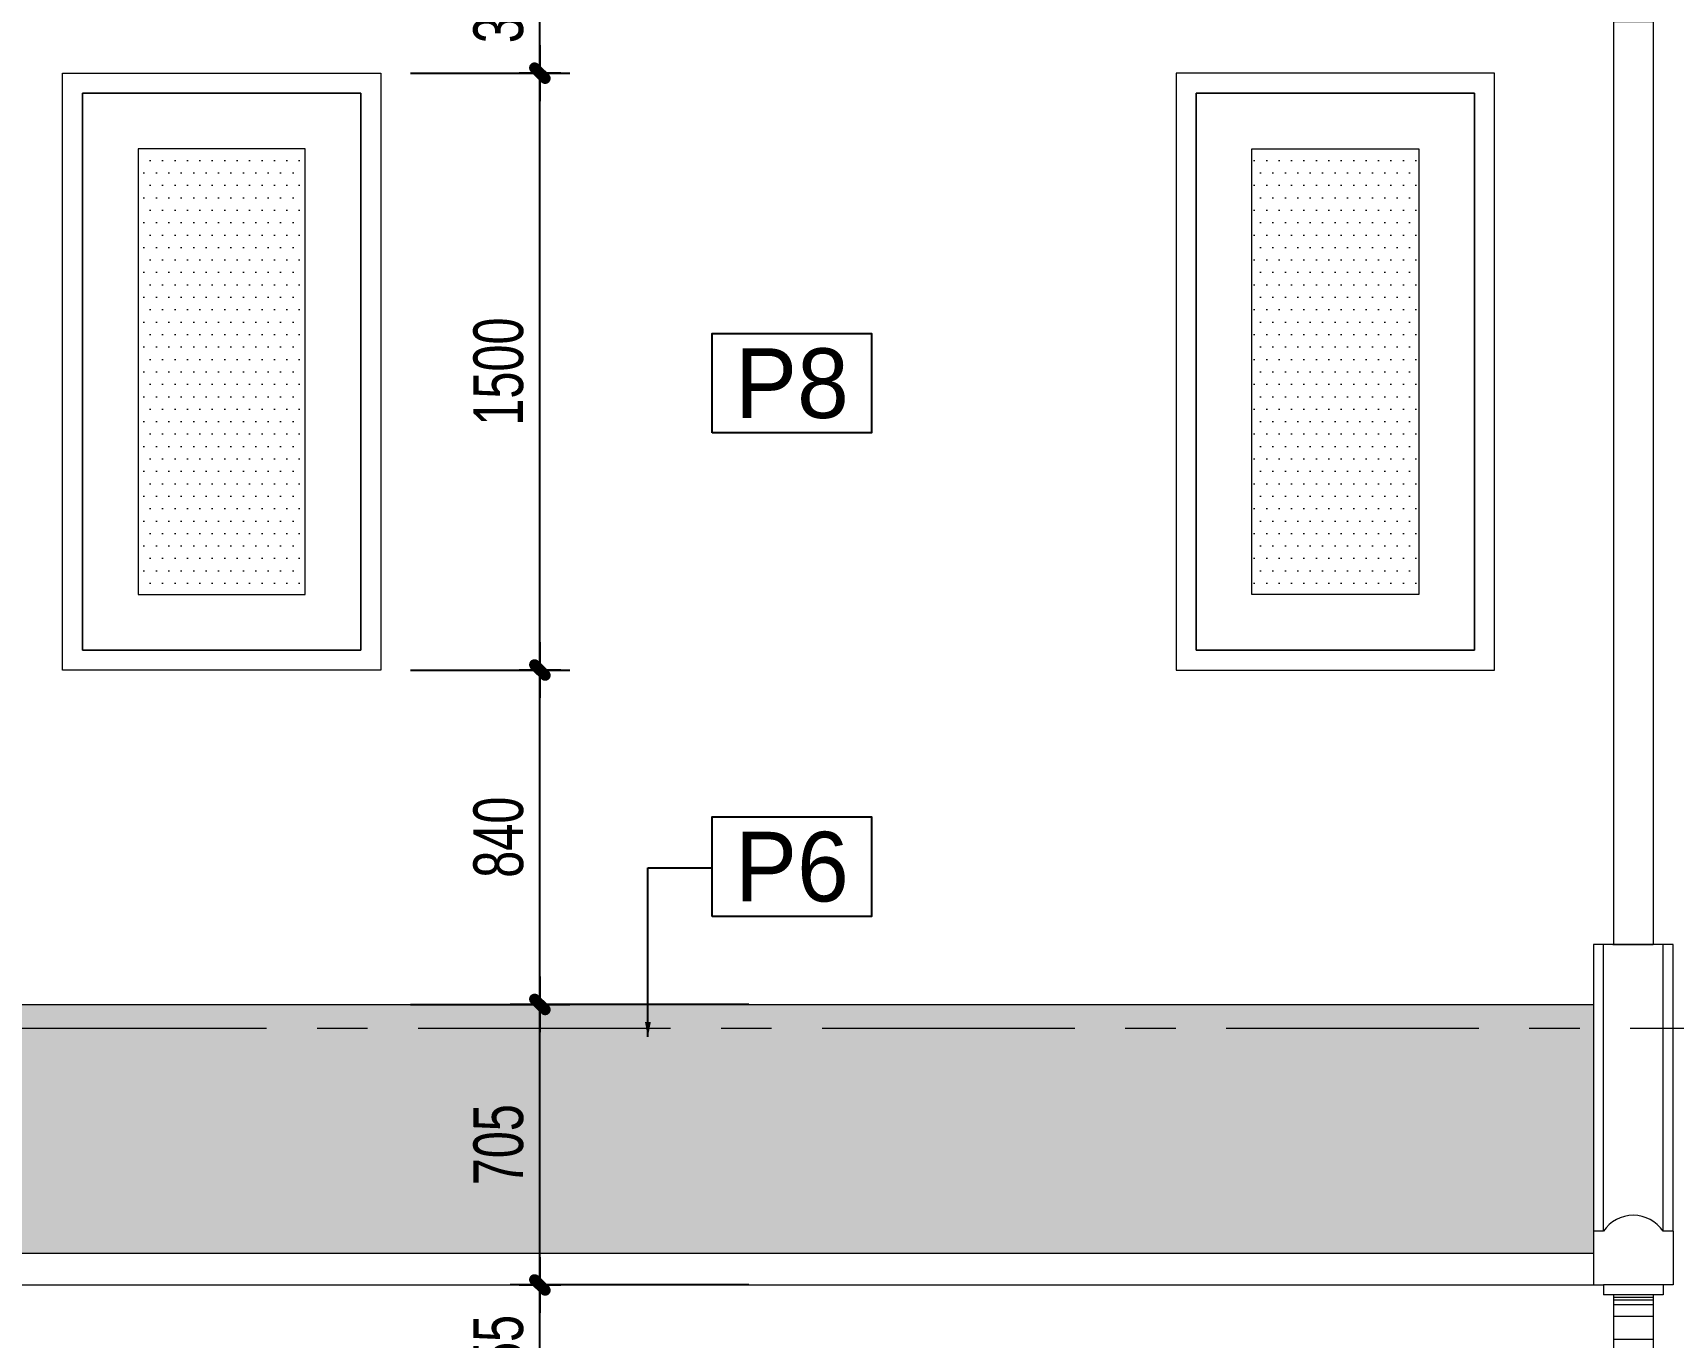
# Model space of a CAD drawing. Header units: inches. Extents: x 88947 to 296847, y 35049 to 161062.
# Drawn here: x 189379 to 193504, y 108451 to 111729 of the extents above; entities that cross this region are included whole.
import ezdxf
from ezdxf.enums import TextEntityAlignment as Align
from ezdxf.xclip import XClip

# ---------------------------------------------------------------- set-up
doc = ezdxf.new("R2010")
doc.units = ezdxf.units.IN
doc.header["$MEASUREMENT"] = 0
doc.header["$XCLIPFRAME"] = 0
doc.header["$PDMODE"] = 1
doc.linetypes.add('ACAD_ISO03W100', pattern=[30, 12, -18])
doc.linetypes.add('CENTER', pattern=[50.8, 31.75, -6.35, 6.35, -6.35])
for name, color, linetype, lineweight in [('A-Dims', 145, 'Continuous', 25), ('CUA', 42, 'Continuous', 20), ('DIM', 7, 'Continuous', 25), ('HACTH', 8, 'Continuous', 5), ('KHUNG 1', 6, 'Continuous', 70), ('KY HIEU', 4, 'Continuous', 25), ('NTHAY2', 51, 'Continuous', 25), ('THAY', 3, 'Continuous', 18), ('TRUC', 252, 'ACAD_ISO03W100', 13)]:
    doc.layers.add(name, color=color, linetype=linetype, lineweight=lineweight)
doc.styles.add('FRANKO', font='VFRANKO.TTF')
doc.styles.add('VNI-HELVE-CONDENSE', font='VNARIAL.TTF', dxfattribs={"width": 0.7})
doc.dimstyles.new('TAS-100', dxfattribs={"dimscale": 50, "dimtxt": 2.5, "dimasz": 0.7, "dimexe": 1.5, "dimexo": 1.5, "dimgap": 0.8, "dimtad": 1, "dimdec": 0, "dimzin": 3, "dimdsep": 46, "dimtxsty": 'VNI-HELVE-CONDENSE', "dimblk": 'TICK', "dimcen": 2.5, "dimclrt": 71, "dimazin": 2, "dimtfac": 0.75, "dimtdec": 0, "dimtix": 1, "dimtmove": 2, "dimatfit": 2, "dimldrblk": 'TICK123', "dimfxl": 1.5, "dimtolj": 1, "dimtzin": 0, "dimarcsym": 0})
doc.dimstyles.new('TAS-50', dxfattribs={"dimscale": 25, "dimtxt": 2.5, "dimasz": 0.7, "dimexe": 1.5, "dimexo": 1.5, "dimgap": 0.8, "dimtad": 1, "dimdec": 0, "dimzin": 3, "dimdsep": 46, "dimtxsty": 'VNI-HELVE-CONDENSE', "dimblk": 'TICK', "dimcen": 2.5, "dimclrt": 71, "dimazin": 2, "dimtfac": 0.75, "dimtdec": 0, "dimtix": 1, "dimtmove": 2, "dimatfit": 2, "dimldrblk": 'TICK123', "dimfxl": 1.5, "dimtolj": 1, "dimtzin": 0, "dimarcsym": 0})

# ---------------------------------------------------------------- blocks, each defined once
blk = doc.blocks.new('syb-floor')
at = {"linetype": 'Continuous'}
blk.add_lwpolyline([(-4.786, -2.5), (-4.786, 2.5), (3.216, 2.5), (3.216, -2.5)], close=True, dxfattribs=at)
blk.add_attdef('SYB-FLOOR', text='', height=2.5, dxfattribs=at).set_placement((-0.785, 0), align=Align.MIDDLE_CENTER)
blk = doc.blocks.new('TICK')
at = {"layer": 'A-Dims', "color": 1}
for p, q in [((0, 1.5), (0, -1.5)), ((-2, 0), (2, 0))]:
    blk.add_line(p, q, dxfattribs=at)
at = {"layer": 'A-Dims', "color": 1, "const_width": 0.788}
blk.add_lwpolyline([(-0.33, -0.35), (0.38, 0.38)], dxfattribs=at)
at = {"layer": 'A-Dims', "color": 1, "const_width": 0.394}
for points in [[(0.24, 0.52, -0.414214), (0.52, 0.52, -1)], [(0.52, 0.52, -0.414214), (0.52, 0.24, -1)], [(-0.47, -0.21, 0.414214), (-0.47, -0.49, 1)], [(-0.47, -0.49, 0.414214), (-0.19, -0.49, 1)]]:
    blk.add_lwpolyline(points, format="xyb", dxfattribs=at)
blk = doc.blocks.new('TICK123')
at = {"layer": 'A-Dims', "color": 1}
blk.add_lwpolyline([(0.05, 0, 0, 0.84, 0), (-2.11, 0, 8.4, 8.4, 0)], format="xyseb", dxfattribs=at)
blk = doc.blocks.new('*D2932')
at = {"layer": 'Defpoints', "color": 0}
for p in [(190654.3, 108582.6), (191254.3, 108582.6), (191254.3, 108228.1)]:
    blk.add_point(p, dxfattribs=at)
at = {"layer": 'DIM', "color": 0, "lineweight": -2}
for p, q in [((191179.3, 108582.6), (190579.3, 108582.6)), ((190654.3, 108263.1), (190654.3, 108547.6)), ((191179.3, 108228.1), (190579.3, 108228.1))]:
    blk.add_line(p, q, dxfattribs=at)
at = {"layer": 'DIM', "color": 0, "lineweight": -2, "xscale": 35, "yscale": 35, "zscale": 35}
for p, rotation in [((190654.3, 108582.6), 90), ((190654.3, 108228.1), 270)]:
    blk.add_blockref('TICK', p, dxfattribs=dict(at, rotation=rotation))
at = {"layer": 'DIM', "color": 71, "insert": (190550.4, 108405.4), "char_height": 125, "attachment_point": 5, "rotation": 90, "style": 'VNI-HELVE-CONDENSE'}
blk.add_mtext('\\A1;355', dxfattribs=at)
blk = doc.blocks.new('*D2829')
at = {"layer": 'Defpoints', "color": 0}
for p in [(190654.3, 109287.6), (191254.3, 109287.6), (191254.3, 108582.6)]:
    blk.add_point(p, dxfattribs=at)
at = {"layer": 'DIM', "color": 0, "lineweight": -2}
for p, q in [((191179.3, 109287.6), (190579.3, 109287.6)), ((190654.3, 108617.6), (190654.3, 109252.6)), ((191179.3, 108582.6), (190579.3, 108582.6))]:
    blk.add_line(p, q, dxfattribs=at)
at = {"layer": 'DIM', "color": 0, "lineweight": -2, "xscale": 35, "yscale": 35, "zscale": 35}
for p, rotation in [((190654.3, 109287.6), 90), ((190654.3, 108582.6), 270)]:
    blk.add_blockref('TICK', p, dxfattribs=dict(at, rotation=rotation))
at = {"layer": 'DIM', "color": 71, "insert": (190550.5, 108935.1), "char_height": 125, "attachment_point": 5, "rotation": 90, "style": 'VNI-HELVE-CONDENSE'}
blk.add_mtext('\\A1;705', dxfattribs=at)
blk = doc.blocks.new('*D2830')
at = {"layer": 'Defpoints', "color": 0}
for p in [(190254.3, 110128.1), (190654.3, 110128.1), (190254.3, 109287.6)]:
    blk.add_point(p, dxfattribs=at)
at = {"layer": 'DIM', "color": 0, "lineweight": -2}
for p, q in [((190329.3, 110128.1), (190729.3, 110128.1)), ((190654.3, 109322.6), (190654.3, 110093.1)), ((190329.3, 109287.6), (190729.3, 109287.6))]:
    blk.add_line(p, q, dxfattribs=at)
at = {"layer": 'DIM', "color": 0, "lineweight": -2, "xscale": 35, "yscale": 35, "zscale": 35}
for p, rotation in [((190654.3, 110128.1), 90), ((190654.3, 109287.6), 270)]:
    blk.add_blockref('TICK', p, dxfattribs=dict(at, rotation=rotation))
at = {"layer": 'DIM', "color": 71, "insert": (190550.5, 109707.9), "char_height": 125, "attachment_point": 5, "rotation": 90, "style": 'VNI-HELVE-CONDENSE'}
blk.add_mtext('\\A1;840', dxfattribs=at)
blk = doc.blocks.new('*D2831')
at = {"layer": 'Defpoints', "color": 0}
for p in [(190254.3, 111628.1), (190654.3, 111628.1), (190254.3, 110128.1)]:
    blk.add_point(p, dxfattribs=at)
at = {"layer": 'DIM', "color": 0, "lineweight": -2}
for p, q in [((190329.3, 111628.1), (190729.3, 111628.1)), ((190654.3, 110163.1), (190654.3, 111593.1)), ((190329.3, 110128.1), (190729.3, 110128.1))]:
    blk.add_line(p, q, dxfattribs=at)
at = {"layer": 'DIM', "color": 0, "lineweight": -2, "xscale": 35, "yscale": 35, "zscale": 35}
for p, rotation in [((190654.3, 111628.1), 90), ((190654.3, 110128.1), 270)]:
    blk.add_blockref('TICK', p, dxfattribs=dict(at, rotation=rotation))
at = {"layer": 'DIM', "color": 71, "insert": (190550.5, 110878.1), "char_height": 125, "attachment_point": 5, "rotation": 90, "style": 'VNI-HELVE-CONDENSE'}
blk.add_mtext('\\A1;1500', dxfattribs=at)
blk = doc.blocks.new('*D2933')
at = {"layer": 'Defpoints', "color": 0}
for p in [(190367.3, 111982.6), (190654.3, 111982.6), (190254.3, 111628.1)]:
    blk.add_point(p, dxfattribs=at)
at = {"layer": 'DIM', "color": 0, "lineweight": -2}
for p, q in [((190442.3, 111982.6), (190729.3, 111982.6)), ((190654.3, 111663.1), (190654.3, 111947.6)), ((190329.3, 111628.1), (190729.3, 111628.1))]:
    blk.add_line(p, q, dxfattribs=at)
at = {"layer": 'DIM', "color": 0, "lineweight": -2, "xscale": 35, "yscale": 35, "zscale": 35}
for p, rotation in [((190654.3, 111982.6), 90), ((190654.3, 111628.1), 270)]:
    blk.add_blockref('TICK', p, dxfattribs=dict(at, rotation=rotation))
at = {"layer": 'DIM', "color": 71, "insert": (190550.4, 111805.4), "char_height": 125, "attachment_point": 5, "rotation": 90, "style": 'VNI-HELVE-CONDENSE'}
blk.add_mtext('\\A1;355', dxfattribs=at)
blk = doc.blocks.new('A$C48464BC3')
at = {"layer": 'HACTH'}
h = blk.add_hatch(dxfattribs=at)
h.set_pattern_fill('DOTS', color=256, scale=500, style=0)
h.set_pattern_definition([(0, (190, 190), (15.625, 31.25), [0, -31.25])])
h.paths.add_polyline_path([(610, 1310), (190, 1310), (190, 190), (610, 190)])
at = {"layer": 'CUA'}
for points in [[(0, 1500), (800, 1500), (800, 0), (0, 0)], [(750, 1450), (50, 1450), (50, 50), (750, 50)], [(750, 1450), (750, 1450), (750, 50), (750, 50)], [(610, 1310), (190, 1310), (190, 190), (610, 190)]]:
    blk.add_lwpolyline(points, close=True, dxfattribs=at)
blk.add_lwpolyline([(750, 1450), (750, 50), (50, 50), (50, 1450), (750, 1450)], dxfattribs=at)
blk = doc.blocks.new('A$C7B57405B')
at = {"layer": 'THAY'}
for p, q in [((1800, 0), (3800, 0)), ((3800, 0), (3800, -60)), ((5600, 0), (4100, 0)), ((4100, 0), (4100, -60)), ((5600, 0), (5600, -60)), ((1800, -50), (3800, -50)), ((1800, -60), (3800, -60)), ((1945, -60), (1945, -100)), ((1975, -60), (1975, -100)), ((2005, -60), (2005, -100)), ((2035, -60), (2035, -100)), ((2065, -60), (2065, -100)), ((2095, -60), (2095, -100)), ((2125, -60), (2125, -100)), ((2155, -60), (2155, -100)), ((2185, -60), (2185, -100)), ((2215, -60), (2215, -100)), ((2245, -60), (2245, -100)), ((2275, -60), (2275, -100)), ((2305, -60), (2305, -100)), ((2335, -60), (2335, -100)), ((2365, -60), (2365, -100)), ((2395, -60), (2395, -100)), ((2425, -60), (2425, -100)), ((2455, -60), (2455, -100)), ((2485, -60), (2485, -100)), ((2515, -60), (2515, -100)), ((2545, -60), (2545, -100)), ((2575, -60), (2575, -100)), ((2605, -60), (2605, -100)), ((2635, -60), (2635, -100)), ((2665, -60), (2665, -100)), ((2695, -60), (2695, -100)), ((2725, -60), (2725, -100)), ((2755, -60), (2755, -100)), ((2785, -60), (2785, -100)), ((2815, -60), (2815, -100)), ((2845, -60), (2845, -100)), ((2875, -60), (2875, -100)), ((2905, -60), (2905, -100)), ((2935, -60), (2935, -100)), ((2965, -60), (2965, -100)), ((2995, -60), (2995, -100)), ((3025, -60), (3025, -100)), ((3055, -60), (3055, -100)), ((3085, -60), (3085, -100)), ((3115, -60), (3115, -100)), ((3145, -60), (3145, -100)), ((3175, -60), (3175, -100)), ((3205, -60), (3205, -100)), ((3235, -60), (3235, -100)), ((3265, -60), (3265, -100)), ((3295, -60), (3295, -100)), ((3325, -60), (3325, -100)), ((3355, -60), (3355, -100)), ((3385, -60), (3385, -100)), ((3415, -60), (3415, -100)), ((3445, -60), (3445, -100)), ((3475, -60), (3475, -100)), ((3505, -60), (3505, -100)), ((3535, -60), (3535, -100)), ((3565, -60), (3565, -100)), ((3595, -60), (3595, -100)), ((3625, -60), (3625, -100)), ((3655, -60), (3655, -100)), ((3685, -60), (3685, -100)), ((3715, -60), (3715, -100)), ((3745, -60), (3745, -100)), ((3775, -60), (3775, -100)), ((5600, -50), (4100, -50)), ((5600, -60), (4100, -60)), ((4115, -60), (4115, -100)), ((4145, -60), (4145, -100)), ((4175, -60), (4175, -100)), ((4205, -60), (4205, -100)), ((4235, -60), (4235, -100)), ((4265, -60), (4265, -100)), ((4295, -60), (4295, -100)), ((4325, -60), (4325, -100)), ((4355, -60), (4355, -100)), ((4385, -60), (4385, -100)), ((4415, -60), (4415, -100)), ((4445, -60), (4445, -100)), ((4475, -60), (4475, -100)), ((4505, -60), (4505, -100)), ((4535, -60), (4535, -100)), ((4565, -60), (4565, -100)), ((4595, -60), (4595, -100)), ((4625, -60), (4625, -100)), ((4655, -60), (4655, -100)), ((4685, -60), (4685, -100)), ((4715, -60), (4715, -100)), ((4745, -60), (4745, -100)), ((4775, -60), (4775, -100)), ((4805, -60), (4805, -100)), ((4835, -60), (4835, -100)), ((4865, -60), (4865, -100)), ((4895, -60), (4895, -100)), ((4925, -60), (4925, -100)), ((4955, -60), (4955, -100)), ((4985, -60), (4985, -100)), ((5015, -60), (5015, -100)), ((5045, -60), (5045, -100)), ((5075, -60), (5075, -100)), ((5105, -60), (5105, -100)), ((5135, -60), (5135, -100)), ((5165, -60), (5165, -100)), ((5195, -60), (5195, -100)), ((5225, -60), (5225, -100)), ((5255, -60), (5255, -100)), ((5285, -60), (5285, -100)), ((5315, -60), (5315, -100)), ((5345, -60), (5345, -100)), ((5375, -60), (5375, -100)), ((5405, -60), (5405, -100)), ((5435, -60), (5435, -100)), ((5465, -60), (5465, -100)), ((5495, -60), (5495, -100)), ((5525, -60), (5525, -100)), ((5555, -60), (5555, -100)), ((5585, -60), (5585, -100)), ((1945, -100), (1975, -100)), ((1945, -105), (1975, -105)), ((1945, -105), (1945, -295)), ((1950, -100), (1950, -105)), ((1970, -100), (1970, -105)), ((1975, -105), (1975, -295)), ((2005, -100), (2035, -100)), ((2005, -105), (2035, -105)), ((2005, -105), (2005, -295)), ((2010, -100), (2010, -105)), ((2030, -100), (2030, -105)), ((2035, -105), (2035, -295)), ((2065, -100), (2095, -100)), ((2065, -105), (2095, -105)), ((2065, -105), (2065, -295)), ((2070, -100), (2070, -105)), ((2090, -100), (2090, -105)), ((2095, -105), (2095, -295)), ((2125, -100), (2155, -100)), ((2125, -105), (2155, -105)), ((2125, -105), (2125, -295)), ((2130, -100), (2130, -105)), ((2150, -100), (2150, -105)), ((2155, -105), (2155, -295)), ((2185, -100), (2215, -100)), ((2185, -105), (2215, -105)), ((2185, -105), (2185, -295)), ((2190, -100), (2190, -105)), ((2210, -100), (2210, -105)), ((2215, -105), (2215, -295)), ((2245, -100), (2275, -100)), ((2245, -105), (2275, -105)), ((2245, -105), (2245, -295)), ((2250, -100), (2250, -105)), ((2270, -100), (2270, -105)), ((2275, -105), (2275, -295)), ((2305, -100), (2335, -100)), ((2305, -105), (2335, -105)), ((2305, -105), (2305, -295)), ((2310, -100), (2310, -105)), ((2330, -100), (2330, -105)), ((2335, -105), (2335, -295)), ((2365, -100), (2395, -100)), ((2365, -105), (2395, -105)), ((2365, -105), (2365, -295)), ((2370, -100), (2370, -105)), ((2390, -100), (2390, -105)), ((2395, -105), (2395, -295)), ((2425, -100), (2455, -100)), ((2425, -105), (2455, -105)), ((2425, -105), (2425, -295)), ((2430, -100), (2430, -105)), ((2450, -100), (2450, -105)), ((2455, -105), (2455, -295)), ((2485, -100), (2515, -100)), ((2485, -105), (2515, -105)), ((2485, -105), (2485, -295)), ((2490, -100), (2490, -105)), ((2510, -100), (2510, -105)), ((2515, -105), (2515, -295)), ((2545, -100), (2575, -100)), ((2545, -105), (2575, -105)), ((2545, -105), (2545, -295)), ((2550, -100), (2550, -105)), ((2570, -100), (2570, -105)), ((2575, -105), (2575, -295)), ((2605, -100), (2635, -100)), ((2605, -105), (2635, -105)), ((2605, -105), (2605, -295)), ((2610, -100), (2610, -105)), ((2630, -100), (2630, -105)), ((2635, -105), (2635, -295)), ((2665, -100), (2695, -100)), ((2665, -105), (2695, -105)), ((2665, -105), (2665, -295)), ((2670, -100), (2670, -105)), ((2690, -100), (2690, -105)), ((2695, -105), (2695, -295)), ((2725, -100), (2755, -100)), ((2725, -105), (2755, -105)), ((2725, -105), (2725, -295)), ((2730, -100), (2730, -105)), ((2750, -100), (2750, -105)), ((2755, -105), (2755, -295)), ((2785, -100), (2815, -100)), ((2785, -105), (2815, -105)), ((2785, -105), (2785, -295)), ((2790, -100), (2790, -105)), ((2810, -100), (2810, -105)), ((2815, -105), (2815, -295)), ((2845, -100), (2875, -100)), ((2845, -105), (2875, -105)), ((2845, -105), (2845, -295)), ((2850, -100), (2850, -105)), ((2870, -100), (2870, -105)), ((2875, -105), (2875, -295)), ((2905, -100), (2935, -100)), ((2905, -105), (2935, -105)), ((2905, -105), (2905, -295)), ((2910, -100), (2910, -105)), ((2930, -100), (2930, -105)), ((2935, -105), (2935, -295)), ((2965, -100), (2995, -100)), ((2965, -105), (2995, -105)), ((2965, -105), (2965, -295)), ((2970, -100), (2970, -105)), ((2990, -100), (2990, -105)), ((2995, -105), (2995, -295)), ((3025, -100), (3055, -100)), ((3025, -105), (3055, -105)), ((3025, -105), (3025, -295)), ((3030, -100), (3030, -105)), ((3050, -100), (3050, -105)), ((3055, -105), (3055, -295)), ((3085, -100), (3115, -100)), ((3085, -105), (3115, -105)), ((3085, -105), (3085, -295)), ((3090, -100), (3090, -105)), ((3110, -100), (3110, -105)), ((3115, -105), (3115, -295)), ((3145, -100), (3175, -100)), ((3145, -105), (3175, -105)), ((3145, -105), (3145, -295)), ((3150, -100), (3150, -105)), ((3170, -100), (3170, -105)), ((3175, -105), (3175, -295)), ((3205, -100), (3235, -100)), ((3205, -105), (3235, -105)), ((3205, -105), (3205, -295)), ((3210, -100), (3210, -105)), ((3230, -100), (3230, -105)), ((3235, -105), (3235, -295)), ((3265, -100), (3295, -100)), ((3265, -105), (3295, -105)), ((3265, -105), (3265, -295)), ((3270, -100), (3270, -105)), ((3290, -100), (3290, -105)), ((3295, -105), (3295, -295)), ((3325, -100), (3355, -100)), ((3325, -105), (3355, -105)), ((3325, -105), (3325, -295)), ((3330, -100), (3330, -105)), ((3350, -100), (3350, -105)), ((3355, -105), (3355, -295)), ((3385, -100), (3415, -100)), ((3385, -105), (3415, -105)), ((3385, -105), (3385, -295)), ((3390, -100), (3390, -105)), ((3410, -100), (3410, -105)), ((3415, -105), (3415, -295)), ((3445, -100), (3475, -100)), ((3445, -105), (3475, -105)), ((3445, -105), (3445, -295)), ((3450, -100), (3450, -105)), ((3470, -100), (3470, -105)), ((3475, -105), (3475, -295)), ((3505, -100), (3535, -100)), ((3505, -105), (3535, -105)), ((3505, -105), (3505, -295)), ((3510, -100), (3510, -105)), ((3530, -100), (3530, -105)), ((3535, -105), (3535, -295)), ((3565, -100), (3595, -100)), ((3565, -105), (3595, -105)), ((3565, -105), (3565, -295)), ((3570, -100), (3570, -105)), ((3590, -100), (3590, -105)), ((3595, -105), (3595, -295)), ((3625, -100), (3655, -100)), ((3625, -105), (3655, -105)), ((3625, -105), (3625, -295)), ((3630, -100), (3630, -105)), ((3650, -100), (3650, -105)), ((3655, -105), (3655, -295)), ((3685, -100), (3715, -100)), ((3685, -105), (3715, -105)), ((3685, -105), (3685, -295)), ((3690, -100), (3690, -105)), ((3710, -100), (3710, -105)), ((3715, -105), (3715, -295)), ((3745, -100), (3775, -100)), ((3745, -105), (3775, -105)), ((3745, -105), (3745, -295)), ((3750, -100), (3750, -105)), ((3770, -100), (3770, -105)), ((3775, -105), (3775, -295)), ((4145, -100), (4115, -100)), ((4145, -105), (4115, -105)), ((4115, -105), (4115, -295)), ((4120, -100), (4120, -105)), ((4140, -100), (4140, -105)), ((4145, -105), (4145, -295)), ((4205, -100), (4175, -100)), ((4205, -105), (4175, -105)), ((4175, -105), (4175, -295)), ((4180, -100), (4180, -105)), ((4200, -100), (4200, -105)), ((4205, -105), (4205, -295)), ((4265, -100), (4235, -100)), ((4265, -105), (4235, -105)), ((4235, -105), (4235, -295)), ((4240, -100), (4240, -105)), ((4260, -100), (4260, -105)), ((4265, -105), (4265, -295)), ((4325, -100), (4295, -100)), ((4325, -105), (4295, -105)), ((4295, -105), (4295, -295)), ((4300, -100), (4300, -105)), ((4320, -100), (4320, -105)), ((4325, -105), (4325, -295)), ((4385, -100), (4355, -100)), ((4385, -105), (4355, -105)), ((4355, -105), (4355, -295)), ((4360, -100), (4360, -105)), ((4380, -100), (4380, -105)), ((4385, -105), (4385, -295)), ((4445, -100), (4415, -100)), ((4445, -105), (4415, -105)), ((4415, -105), (4415, -295)), ((4420, -100), (4420, -105)), ((4440, -100), (4440, -105)), ((4445, -105), (4445, -295)), ((4505, -100), (4475, -100)), ((4505, -105), (4475, -105)), ((4475, -105), (4475, -295)), ((4480, -100), (4480, -105)), ((4500, -100), (4500, -105)), ((4505, -105), (4505, -295)), ((4565, -100), (4535, -100)), ((4565, -105), (4535, -105)), ((4535, -105), (4535, -295)), ((4540, -100), (4540, -105)), ((4560, -100), (4560, -105)), ((4565, -105), (4565, -295)), ((4625, -100), (4595, -100)), ((4625, -105), (4595, -105)), ((4595, -105), (4595, -295)), ((4600, -100), (4600, -105)), ((4620, -100), (4620, -105)), ((4625, -105), (4625, -295)), ((4685, -100), (4655, -100)), ((4685, -105), (4655, -105)), ((4655, -105), (4655, -295)), ((4660, -100), (4660, -105)), ((4680, -100), (4680, -105)), ((4685, -105), (4685, -295)), ((4745, -100), (4715, -100)), ((4745, -105), (4715, -105)), ((4715, -105), (4715, -295)), ((4720, -100), (4720, -105)), ((4740, -100), (4740, -105)), ((4745, -105), (4745, -295)), ((4805, -100), (4775, -100)), ((4805, -105), (4775, -105)), ((4775, -105), (4775, -295)), ((4780, -100), (4780, -105)), ((4800, -100), (4800, -105)), ((4805, -105), (4805, -295)), ((4865, -100), (4835, -100)), ((4865, -105), (4835, -105)), ((4835, -105), (4835, -295)), ((4840, -100), (4840, -105)), ((4860, -100), (4860, -105)), ((4865, -105), (4865, -295)), ((4925, -100), (4895, -100)), ((4925, -105), (4895, -105)), ((4895, -105), (4895, -295)), ((4900, -100), (4900, -105)), ((4920, -100), (4920, -105)), ((4925, -105), (4925, -295)), ((4985, -100), (4955, -100)), ((4985, -105), (4955, -105)), ((4955, -105), (4955, -295)), ((4960, -100), (4960, -105)), ((4980, -100), (4980, -105)), ((4985, -105), (4985, -295)), ((5045, -100), (5015, -100)), ((5045, -105), (5015, -105)), ((5015, -105), (5015, -295)), ((5020, -100), (5020, -105)), ((5040, -100), (5040, -105)), ((5045, -105), (5045, -295)), ((5105, -100), (5075, -100)), ((5105, -105), (5075, -105)), ((5075, -105), (5075, -295)), ((5080, -100), (5080, -105)), ((5100, -100), (5100, -105)), ((5105, -105), (5105, -295)), ((5165, -100), (5135, -100)), ((5165, -105), (5135, -105)), ((5135, -105), (5135, -295)), ((5140, -100), (5140, -105)), ((5160, -100), (5160, -105)), ((5165, -105), (5165, -295)), ((5225, -100), (5195, -100)), ((5225, -105), (5195, -105)), ((5195, -105), (5195, -295)), ((5200, -100), (5200, -105)), ((5220, -100), (5220, -105)), ((5225, -105), (5225, -295)), ((5285, -100), (5255, -100)), ((5285, -105), (5255, -105)), ((5255, -105), (5255, -295)), ((5260, -100), (5260, -105)), ((5280, -100), (5280, -105)), ((5285, -105), (5285, -295)), ((5345, -100), (5315, -100)), ((5345, -105), (5315, -105)), ((5315, -105), (5315, -295)), ((5320, -100), (5320, -105)), ((5340, -100), (5340, -105)), ((5345, -105), (5345, -295)), ((5405, -100), (5375, -100)), ((5405, -105), (5375, -105)), ((5375, -105), (5375, -295)), ((5380, -100), (5380, -105)), ((5400, -100), (5400, -105)), ((5405, -105), (5405, -295)), ((5465, -100), (5435, -100)), ((5465, -105), (5435, -105)), ((5435, -105), (5435, -295)), ((5440, -100), (5440, -105)), ((5460, -100), (5460, -105)), ((5465, -105), (5465, -295)), ((5525, -100), (5495, -100)), ((5525, -105), (5495, -105)), ((5495, -105), (5495, -295)), ((5500, -100), (5500, -105)), ((5520, -100), (5520, -105)), ((5525, -105), (5525, -295)), ((5585, -100), (5555, -100)), ((5585, -105), (5555, -105)), ((5555, -105), (5555, -295)), ((5560, -100), (5560, -105)), ((5580, -100), (5580, -105)), ((5585, -105), (5585, -295)), ((1945, -295), (1975, -295)), ((1945, -300), (1975, -300)), ((1945, -300), (1945, -340)), ((1950, -300), (1950, -295)), ((1970, -300), (1970, -295)), ((1975, -300), (1975, -340)), ((2005, -295), (2035, -295)), ((2005, -300), (2035, -300)), ((2005, -300), (2005, -340)), ((2010, -300), (2010, -295)), ((2030, -300), (2030, -295)), ((2035, -300), (2035, -340)), ((2065, -295), (2095, -295)), ((2065, -300), (2095, -300)), ((2065, -300), (2065, -340)), ((2070, -300), (2070, -295)), ((2090, -300), (2090, -295)), ((2095, -300), (2095, -340)), ((2125, -295), (2155, -295)), ((2125, -300), (2155, -300)), ((2125, -300), (2125, -340)), ((2130, -300), (2130, -295)), ((2150, -300), (2150, -295)), ((2155, -300), (2155, -340)), ((2185, -295), (2215, -295)), ((2185, -300), (2215, -300)), ((2185, -300), (2185, -340)), ((2190, -300), (2190, -295)), ((2210, -300), (2210, -295)), ((2215, -300), (2215, -340)), ((2245, -295), (2275, -295)), ((2245, -300), (2275, -300)), ((2245, -300), (2245, -340)), ((2250, -300), (2250, -295)), ((2270, -300), (2270, -295)), ((2275, -300), (2275, -340)), ((2305, -295), (2335, -295)), ((2305, -300), (2335, -300)), ((2305, -300), (2305, -340)), ((2310, -300), (2310, -295)), ((2330, -300), (2330, -295)), ((2335, -300), (2335, -340)), ((2365, -295), (2395, -295)), ((2365, -300), (2395, -300)), ((2365, -300), (2365, -340)), ((2370, -300), (2370, -295)), ((2390, -300), (2390, -295)), ((2395, -300), (2395, -340)), ((2425, -295), (2455, -295)), ((2425, -300), (2455, -300)), ((2425, -300), (2425, -340)), ((2430, -300), (2430, -295)), ((2450, -300), (2450, -295)), ((2455, -300), (2455, -340)), ((2485, -295), (2515, -295)), ((2485, -300), (2515, -300)), ((2485, -300), (2485, -340)), ((2490, -300), (2490, -295)), ((2510, -300), (2510, -295)), ((2515, -300), (2515, -340)), ((2545, -295), (2575, -295)), ((2545, -300), (2575, -300)), ((2545, -300), (2545, -340)), ((2550, -300), (2550, -295)), ((2570, -300), (2570, -295)), ((2575, -300), (2575, -340)), ((2605, -295), (2635, -295)), ((2605, -300), (2635, -300)), ((2605, -300), (2605, -340)), ((2610, -300), (2610, -295)), ((2630, -300), (2630, -295)), ((2635, -300), (2635, -340)), ((2665, -295), (2695, -295)), ((2665, -300), (2695, -300)), ((2665, -300), (2665, -340)), ((2670, -300), (2670, -295)), ((2690, -300), (2690, -295)), ((2695, -300), (2695, -340)), ((2725, -295), (2755, -295)), ((2725, -300), (2755, -300)), ((2725, -300), (2725, -340)), ((2730, -300), (2730, -295)), ((2750, -300), (2750, -295)), ((2755, -300), (2755, -340)), ((2785, -295), (2815, -295)), ((2785, -300), (2815, -300)), ((2785, -300), (2785, -340)), ((2790, -300), (2790, -295)), ((2810, -300), (2810, -295)), ((2815, -300), (2815, -340)), ((2845, -295), (2875, -295)), ((2845, -300), (2875, -300)), ((2845, -300), (2845, -340)), ((2850, -300), (2850, -295)), ((2870, -300), (2870, -295)), ((2875, -300), (2875, -340)), ((2905, -295), (2935, -295)), ((2905, -300), (2935, -300)), ((2905, -300), (2905, -340)), ((2910, -300), (2910, -295)), ((2930, -300), (2930, -295)), ((2935, -300), (2935, -340)), ((2965, -295), (2995, -295)), ((2965, -300), (2995, -300)), ((2965, -300), (2965, -340)), ((2970, -300), (2970, -295)), ((2990, -300), (2990, -295)), ((2995, -300), (2995, -340)), ((3025, -295), (3055, -295)), ((3025, -300), (3055, -300)), ((3025, -300), (3025, -340)), ((3030, -300), (3030, -295)), ((3050, -300), (3050, -295)), ((3055, -300), (3055, -340)), ((3085, -295), (3115, -295)), ((3085, -300), (3115, -300)), ((3085, -300), (3085, -340)), ((3090, -300), (3090, -295)), ((3110, -300), (3110, -295)), ((3115, -300), (3115, -340)), ((3145, -295), (3175, -295)), ((3145, -300), (3175, -300)), ((3145, -300), (3145, -340)), ((3150, -300), (3150, -295)), ((3170, -300), (3170, -295)), ((3175, -300), (3175, -340)), ((3205, -295), (3235, -295)), ((3205, -300), (3235, -300)), ((3205, -300), (3205, -340)), ((3210, -300), (3210, -295)), ((3230, -300), (3230, -295)), ((3235, -300), (3235, -340)), ((3265, -295), (3295, -295)), ((3265, -300), (3295, -300)), ((3265, -300), (3265, -340)), ((3270, -300), (3270, -295)), ((3290, -300), (3290, -295)), ((3295, -300), (3295, -340)), ((3325, -295), (3355, -295)), ((3325, -300), (3355, -300)), ((3325, -300), (3325, -340)), ((3330, -300), (3330, -295)), ((3350, -300), (3350, -295)), ((3355, -300), (3355, -340)), ((3385, -295), (3415, -295)), ((3385, -300), (3415, -300)), ((3385, -300), (3385, -340)), ((3390, -300), (3390, -295)), ((3410, -300), (3410, -295)), ((3415, -300), (3415, -340)), ((3445, -295), (3475, -295)), ((3445, -300), (3475, -300)), ((3445, -300), (3445, -340)), ((3450, -300), (3450, -295)), ((3470, -300), (3470, -295)), ((3475, -300), (3475, -340)), ((3505, -295), (3535, -295)), ((3505, -300), (3535, -300)), ((3505, -300), (3505, -340)), ((3510, -300), (3510, -295)), ((3530, -300), (3530, -295)), ((3535, -300), (3535, -340)), ((3565, -295), (3595, -295)), ((3565, -300), (3595, -300)), ((3565, -300), (3565, -340)), ((3570, -300), (3570, -295)), ((3590, -300), (3590, -295)), ((3595, -300), (3595, -340)), ((3625, -295), (3655, -295)), ((3625, -300), (3655, -300)), ((3625, -300), (3625, -340)), ((3630, -300), (3630, -295)), ((3650, -300), (3650, -295)), ((3655, -300), (3655, -340)), ((3685, -295), (3715, -295)), ((3685, -300), (3715, -300)), ((3685, -300), (3685, -340)), ((3690, -300), (3690, -295)), ((3710, -300), (3710, -295)), ((3715, -300), (3715, -340)), ((3745, -295), (3775, -295)), ((3745, -300), (3775, -300)), ((3745, -300), (3745, -340)), ((3750, -300), (3750, -295)), ((3770, -300), (3770, -295)), ((3775, -300), (3775, -340)), ((4145, -295), (4115, -295)), ((4145, -300), (4115, -300)), ((4115, -300), (4115, -340)), ((4120, -300), (4120, -295)), ((4140, -300), (4140, -295)), ((4145, -300), (4145, -340)), ((4205, -295), (4175, -295)), ((4205, -300), (4175, -300)), ((4175, -300), (4175, -340)), ((4180, -300), (4180, -295)), ((4200, -300), (4200, -295)), ((4205, -300), (4205, -340)), ((4265, -295), (4235, -295)), ((4265, -300), (4235, -300)), ((4235, -300), (4235, -340)), ((4240, -300), (4240, -295)), ((4260, -300), (4260, -295)), ((4265, -300), (4265, -340)), ((4325, -295), (4295, -295)), ((4325, -300), (4295, -300)), ((4295, -300), (4295, -340)), ((4300, -300), (4300, -295)), ((4320, -300), (4320, -295)), ((4325, -300), (4325, -340)), ((4385, -295), (4355, -295)), ((4385, -300), (4355, -300)), ((4355, -300), (4355, -340)), ((4360, -300), (4360, -295)), ((4380, -300), (4380, -295)), ((4385, -300), (4385, -340)), ((4445, -295), (4415, -295)), ((4445, -300), (4415, -300)), ((4415, -300), (4415, -340)), ((4420, -300), (4420, -295)), ((4440, -300), (4440, -295)), ((4445, -300), (4445, -340)), ((4505, -295), (4475, -295)), ((4505, -300), (4475, -300)), ((4475, -300), (4475, -340)), ((4480, -300), (4480, -295)), ((4500, -300), (4500, -295)), ((4505, -300), (4505, -340)), ((4565, -295), (4535, -295)), ((4565, -300), (4535, -300)), ((4535, -300), (4535, -340)), ((4540, -300), (4540, -295)), ((4560, -300), (4560, -295)), ((4565, -300), (4565, -340)), ((4625, -295), (4595, -295)), ((4625, -300), (4595, -300)), ((4595, -300), (4595, -340)), ((4600, -300), (4600, -295)), ((4620, -300), (4620, -295)), ((4625, -300), (4625, -340)), ((4685, -295), (4655, -295)), ((4685, -300), (4655, -300)), ((4655, -300), (4655, -340)), ((4660, -300), (4660, -295)), ((4680, -300), (4680, -295)), ((4685, -300), (4685, -340)), ((4745, -295), (4715, -295)), ((4745, -300), (4715, -300)), ((4715, -300), (4715, -340)), ((4720, -300), (4720, -295)), ((4740, -300), (4740, -295)), ((4745, -300), (4745, -340)), ((4805, -295), (4775, -295)), ((4805, -300), (4775, -300)), ((4775, -300), (4775, -340)), ((4780, -300), (4780, -295)), ((4800, -300), (4800, -295)), ((4805, -300), (4805, -340)), ((4865, -295), (4835, -295)), ((4865, -300), (4835, -300)), ((4835, -300), (4835, -340)), ((4840, -300), (4840, -295)), ((4860, -300), (4860, -295)), ((4865, -300), (4865, -340)), ((4925, -295), (4895, -295)), ((4925, -300), (4895, -300)), ((4895, -300), (4895, -340)), ((4900, -300), (4900, -295)), ((4920, -300), (4920, -295)), ((4925, -300), (4925, -340)), ((4985, -295), (4955, -295)), ((4985, -300), (4955, -300)), ((4955, -300), (4955, -340)), ((4960, -300), (4960, -295)), ((4980, -300), (4980, -295)), ((4985, -300), (4985, -340)), ((5045, -295), (5015, -295)), ((5045, -300), (5015, -300)), ((5015, -300), (5015, -340)), ((5020, -300), (5020, -295)), ((5040, -300), (5040, -295)), ((5045, -300), (5045, -340)), ((5105, -295), (5075, -295)), ((5105, -300), (5075, -300)), ((5075, -300), (5075, -340)), ((5080, -300), (5080, -295)), ((5100, -300), (5100, -295)), ((5105, -300), (5105, -340)), ((5165, -295), (5135, -295)), ((5165, -300), (5135, -300)), ((5135, -300), (5135, -340)), ((5140, -300), (5140, -295)), ((5160, -300), (5160, -295)), ((5165, -300), (5165, -340)), ((5225, -295), (5195, -295)), ((5225, -300), (5195, -300)), ((5195, -300), (5195, -340)), ((5200, -300), (5200, -295)), ((5220, -300), (5220, -295)), ((5225, -300), (5225, -340)), ((5285, -295), (5255, -295)), ((5285, -300), (5255, -300)), ((5255, -300), (5255, -340)), ((5260, -300), (5260, -295)), ((5280, -300), (5280, -295)), ((5285, -300), (5285, -340)), ((5345, -295), (5315, -295)), ((5345, -300), (5315, -300)), ((5315, -300), (5315, -340)), ((5320, -300), (5320, -295)), ((5340, -300), (5340, -295)), ((5345, -300), (5345, -340)), ((5405, -295), (5375, -295)), ((5405, -300), (5375, -300)), ((5375, -300), (5375, -340)), ((5380, -300), (5380, -295)), ((5400, -300), (5400, -295)), ((5405, -300), (5405, -340)), ((5465, -295), (5435, -295)), ((5465, -300), (5435, -300)), ((5435, -300), (5435, -340)), ((5440, -300), (5440, -295)), ((5460, -300), (5460, -295)), ((5465, -300), (5465, -340)), ((5525, -295), (5495, -295)), ((5525, -300), (5495, -300)), ((5495, -300), (5495, -340)), ((5500, -300), (5500, -295)), ((5520, -300), (5520, -295)), ((5525, -300), (5525, -340)), ((5585, -295), (5555, -295)), ((5585, -300), (5555, -300)), ((5555, -300), (5555, -340)), ((5560, -300), (5560, -295)), ((5580, -300), (5580, -295)), ((5585, -300), (5585, -340)), ((1800, -340), (3800, -340)), ((1800, -350), (3800, -350)), ((3800, -340), (3800, -400)), ((5600, -340), (4100, -340)), ((4100, -340), (4100, -400)), ((5600, -350), (4100, -350)), ((5600, -340), (5600, -400)), ((1800, -400), (3800, -400)), ((5600, -400), (4100, -400))]:
    blk.add_line(p, q, dxfattribs=at)
blk = doc.blocks.new('A$C2C686C27')
blk.add_lwpolyline([(-75, 160, -0.533333), (75, 160, 1)], format="xyb")
for points in [[(-100, 160), (-75, 160)], [(-100, 160), (-100, 25)], [(75, 160), (100, 160)], [(100, 160), (100, 25)], [(-100, 25), (-75, 25), (-75, 0)], [(-75, 0), (75, 0)], [(100, 25), (75, 25), (75, 0)]]:
    blk.add_lwpolyline(points)
blk = doc.blocks.new('A$C6D152E5A')
at = {"layer": 'HACTH'}
for points in [[(-400.8, 6024.1), (-300.8, 6024.1)], [(-400.8, 6016.8), (-300.8, 6016.8)], [(-400.8, 6005.1), (-300.8, 6005.1)], [(-400.8, 5976), (-300.8, 5976)], [(-400.8, 5918.6), (-300.8, 5918.6)], [(-400.8, 2624.1), (-300.8, 2624.1)], [(-400.8, 2616.8), (-300.8, 2616.8)], [(-400.8, 2605.1), (-300.8, 2605.1)], [(-400.8, 2576), (-300.8, 2576)], [(-400.8, 2518.6), (-300.8, 2518.6)]]:
    blk.add_lwpolyline(points, dxfattribs=at)
at = {"layer": 'THAY'}
for points in [[(-250.8, 6910.1), (-450.8, 6910.1), (-450.8, 6096.7)], [(-425.8, 6189.5), (-425.8, 6910.1)], [(-402.4, 6910.1), (-300.8, 6910.1)], [(-400.8, 6910.1), (-300.8, 6910.1)], [(-275.8, 6189.5), (-275.8, 6910.1)], [(-250.8, 6189.5), (-250.8, 6910.1)], [(-275.8, 6054.5), (-425.8, 6054.5)], [(-400.8, 6029.5), (-400.8, 3510.1)], [(-300.8, 6029.5), (-300.8, 3510.1)], [(-400.8, 5829.5), (-300.8, 5829.5)], [(-250.8, 3510.1), (-450.8, 3510.1), (-450.8, 2696.7)], [(-425.8, 2789.5), (-425.8, 3510.1)], [(-402.4, 3510.1), (-300.8, 3510.1)], [(-400.8, 3510.1), (-300.8, 3510.1)], [(-275.8, 2789.5), (-275.8, 3510.1)], [(-250.8, 2789.5), (-250.8, 3510.1)], [(-275.8, 2654.5), (-425.8, 2654.5)], [(-400.8, 2629.5), (-400.8, 2100)], [(-300.8, 2629.5), (-300.8, 2100)], [(-400.8, 2429.5), (-300.8, 2429.5)], [(-400.8, 2100), (-300.8, 2100)]]:
    blk.add_lwpolyline(points, dxfattribs=at)
at = {"layer": 'THAY', "extrusion": (0, 0, -1), "zscale": -1}
for p in [(350.8, 6029.5), (350.8, 2629.5)]:
    blk.add_blockref('A$C2C686C27', p, dxfattribs=at)

msp = doc.modelspace()

# ---------------------------------------------------------------- hatches: boundary and pattern name
at = {"layer": 'HACTH'}
h = msp.add_hatch(dxfattribs=at)
h.set_pattern_fill('TILE_02', color=256, scale=100, style=0, pattern_type=2)
h.set_pattern_definition([(0, (189379.54, 109120.44), (200, 100), [25, -175]), (0, (189379.54, 109132.94), (200, 100), [25, -75]), (0, (189479.54, 109145.44), (200, 100), [25, -175]), (0, (189329.54, 109082.94), (200, 100), [12.5, -100, 12.5, -75]), (45, (189342.036, 109107.935), (0, 100), [17.6777, -265.165]), (45, (189329.536, 109145.435), (0, 100), [12.63, -270.2127]), (45, (189329.536, 109157.935), (0, 100), [15.15, -267.6927]), (135, (189454.536, 109157.935), (0, 100), [15.15, -267.6927]), (135, (189454.536, 109145.435), (0, 100), [12.63, -270.2127]), (135, (189442.036, 109107.935), (0, 100), [17.6777, -265.165]), (26.565, (189354.54, 109107.935), (5e-05, 100), [27.951, -195.656]), (26.565, (189354.54, 109120.435), (5e-05, 100), [27.951, -195.656]), (26.565, (189304.54, 109132.935), (5e-05, 100), [27.951, -195.656]), (26.565, (189304.54, 109145.435), (5e-05, 100), [27.951, -195.656]), (63.435, (189329.536, 109082.935), (-5e-05, 100), [27.951, -419.2627]), (63.435, (189342.036, 109082.935), (-5e-05, 100), [27.951, -419.2627]), (116.565, (189442.036, 109082.935), (5e-05, 100), [27.951, -419.2627]), (116.565, (189454.536, 109082.935), (5e-05, 100), [27.951, -419.2627]), (153.435, (189429.54, 109107.935), (-5e-05, 100), [27.951, -195.656]), (153.435, (189429.54, 109120.435), (-5e-05, 100), [27.951, -195.656]), (153.435, (189479.54, 109132.935), (-5e-05, 100), [27.951, -195.656]), (153.435, (189479.54, 109145.435), (-5e-05, 100), [27.951, -195.656]), (82.875, (189329.536, 109082.935), (-2.5e-05, 100.000016), [100.7782, -1511.6733]), (97.125, (189454.536, 109082.935), (2.5e-05, 100.000016), [100.7782, -1511.6733])])
h.paths.add_polyline_path([(193303.5, 109228.1), (189205.1, 109228.1), (189205.1, 108662.5), (193303.5, 108662.5)])
h.paths.add_polyline_path([(193303.5, 109287.6), (189205.1, 109287.6), (189205.1, 109228.1), (193303.5, 109228.1)])
h = msp.add_hatch(dxfattribs=at)
h.set_pattern_fill('TILE_02', color=256, scale=100, style=0, pattern_type=2)
h.set_pattern_definition([(0, (189379.54, 109120.44), (200, 100), [25, -175]), (0, (189379.54, 109132.94), (200, 100), [25, -75]), (0, (189479.54, 109145.44), (200, 100), [25, -175]), (0, (189329.54, 109082.94), (200, 100), [12.5, -100, 12.5, -75]), (45, (189342.036, 109107.935), (0, 100), [17.6777, -265.165]), (45, (189329.536, 109145.435), (0, 100), [12.63, -270.2127]), (45, (189329.536, 109157.935), (0, 100), [15.15, -267.6927]), (135, (189454.536, 109157.935), (0, 100), [15.15, -267.6927]), (135, (189454.536, 109145.435), (0, 100), [12.63, -270.2127]), (135, (189442.036, 109107.935), (0, 100), [17.6777, -265.165]), (26.565, (189354.54, 109107.935), (5e-05, 100), [27.951, -195.656]), (26.565, (189354.54, 109120.435), (5e-05, 100), [27.951, -195.656]), (26.565, (189304.54, 109132.935), (5e-05, 100), [27.951, -195.656]), (26.565, (189304.54, 109145.435), (5e-05, 100), [27.951, -195.656]), (63.435, (189329.536, 109082.935), (-5e-05, 100), [27.951, -419.2627]), (63.435, (189342.036, 109082.935), (-5e-05, 100), [27.951, -419.2627]), (116.565, (189442.036, 109082.935), (5e-05, 100), [27.951, -419.2627]), (116.565, (189454.536, 109082.935), (5e-05, 100), [27.951, -419.2627]), (153.435, (189429.54, 109107.935), (-5e-05, 100), [27.951, -195.656]), (153.435, (189429.54, 109120.435), (-5e-05, 100), [27.951, -195.656]), (153.435, (189479.54, 109132.935), (-5e-05, 100), [27.951, -195.656]), (153.435, (189479.54, 109145.435), (-5e-05, 100), [27.951, -195.656]), (82.875, (189329.536, 109082.935), (-2.5e-05, 100.000016), [100.7782, -1511.6733]), (97.125, (189454.536, 109082.935), (2.5e-05, 100.000016), [100.7782, -1511.6733])])
h.paths.add_polyline_path([(193303.5, 109228.1), (189205.1, 109228.1), (189205.1, 108662.5), (193303.5, 108662.5)])
h.paths.add_polyline_path([(193303.5, 109287.6), (189205.1, 109287.6), (189205.1, 109228.1), (193303.5, 109228.1)])

# ---------------------------------------------------------------- linework, layer by layer
at = {"layer": 'THAY'}
for points in [[(189203.5, 109287.6), (193303.5, 109287.6)], [(189205.1, 108662.5), (193303.5, 108662.5)], [(189205.1, 108582.6), (193303.5, 108582.6)]]:
    msp.add_lwpolyline(points, dxfattribs=at)
at = {"layer": 'TRUC', "linetype": 'CENTER', "ltscale": 20}
msp.add_lwpolyline([(184252.1, 109228.1), (199740.7, 109228.1)], dxfattribs=at)

# ---------------------------------------------------------------- block references
at = {"layer": 'KHUNG 1'}
msp.add_blockref('A$C6D152E5A', (193754.3, 105928.1), dxfattribs=at)
at = {"layer": 'KY HIEU'}
msp.add_blockref('A$C48464BC3', (189454.3, 110128.1), dxfattribs=at)
at = {"layer": 'KY HIEU', "xscale": -1}
msp.add_blockref('A$C48464BC3', (193054.3, 110128.1), dxfattribs=at)
at = {"layer": 'KY HIEU'}
ref = msp.add_blockref('syb-floor', (191327.2, 110848.9), dxfattribs=dict(at, xscale=50, yscale=50, zscale=50))
ref.add_attrib('SYB-FLOOR', 'P8', dxfattribs={"layer": '0', "linetype": 'Continuous', "height": 175, "style": 'FRANKO'}).set_placement((191288, 110848.9), align=Align.MIDDLE_CENTER)
ref = msp.add_blockref('syb-floor', (191327.2, 109634), dxfattribs=dict(at, xscale=50, yscale=50, zscale=50))
ref.add_attrib('SYB-FLOOR', 'P6', dxfattribs={"layer": '0', "linetype": 'Continuous', "height": 175, "style": 'FRANKO'}).set_placement((191288, 109634), align=Align.MIDDLE_CENTER)
at = {"layer": 'KY HIEU', "extrusion": (0, 0, -1)}
ref = msp.add_blockref('A$C7B57405B', (-187454.3, 108928.1), dxfattribs=dict(at, xscale=-1, zscale=-1))
XClip(ref).set_block_clipping_path([(0, 299.9999999818), (1050.0000342905, 299.9999999818), (635.7225394499, 0.0000000002), (300.2113659951, -253.2650395295), (420.3287986868, -412.6662565694), (-56.9252910079, -412.6662565694)])

# ---------------------------------------------------------------- dimensions: what is measured, and where the dimension line sits
at = {"layer": 'DIM'}
for base, p1, p2, picture, middle in [((190654.2639, 111982.6448), (190254.2639, 111628.11), (190367.3385, 111982.6448), '*D2933', (190550.3996, 111805.3774)), ((190654.3, 111628.1), (190254.3, 110128.1), (190254.3, 111628.1), '*D2831', (190550.5, 110878.1)), ((190654.2639, 110128.11), (190254.2639, 109287.6264), (190254.2639, 110128.11), '*D2830', (190550.4849, 109707.8682)), ((190654.3, 109287.6), (191254.3, 108582.6), (191254.3, 109287.6), '*D2829', (190550.5, 108935.1)), ((190654.2639, 108582.6448), (191254.2639, 108228.11), (191254.2639, 108582.6448), '*D2932', (190550.3996, 108405.3774))]:
    dim = msp.add_linear_dim(base=base, p1=p1, p2=p2, angle=90, dimstyle='TAS-100', dxfattribs=at)
    dim.commit()
    dim.dimension.update_dxf_attribs({"geometry": picture, "text_midpoint": middle})

# ---------------------------------------------------------------- leaders
at = {"layer": 'NTHAY2'}
msp.add_leader([(190925.9, 109206.5), (190925.9, 109631.2), (191087.9, 109631.2)], dimstyle='TAS-50', override={"dimgap": 0.8, "dimtad": 0}, dxfattribs=at)

doc.saveas('drawing.dxf')
